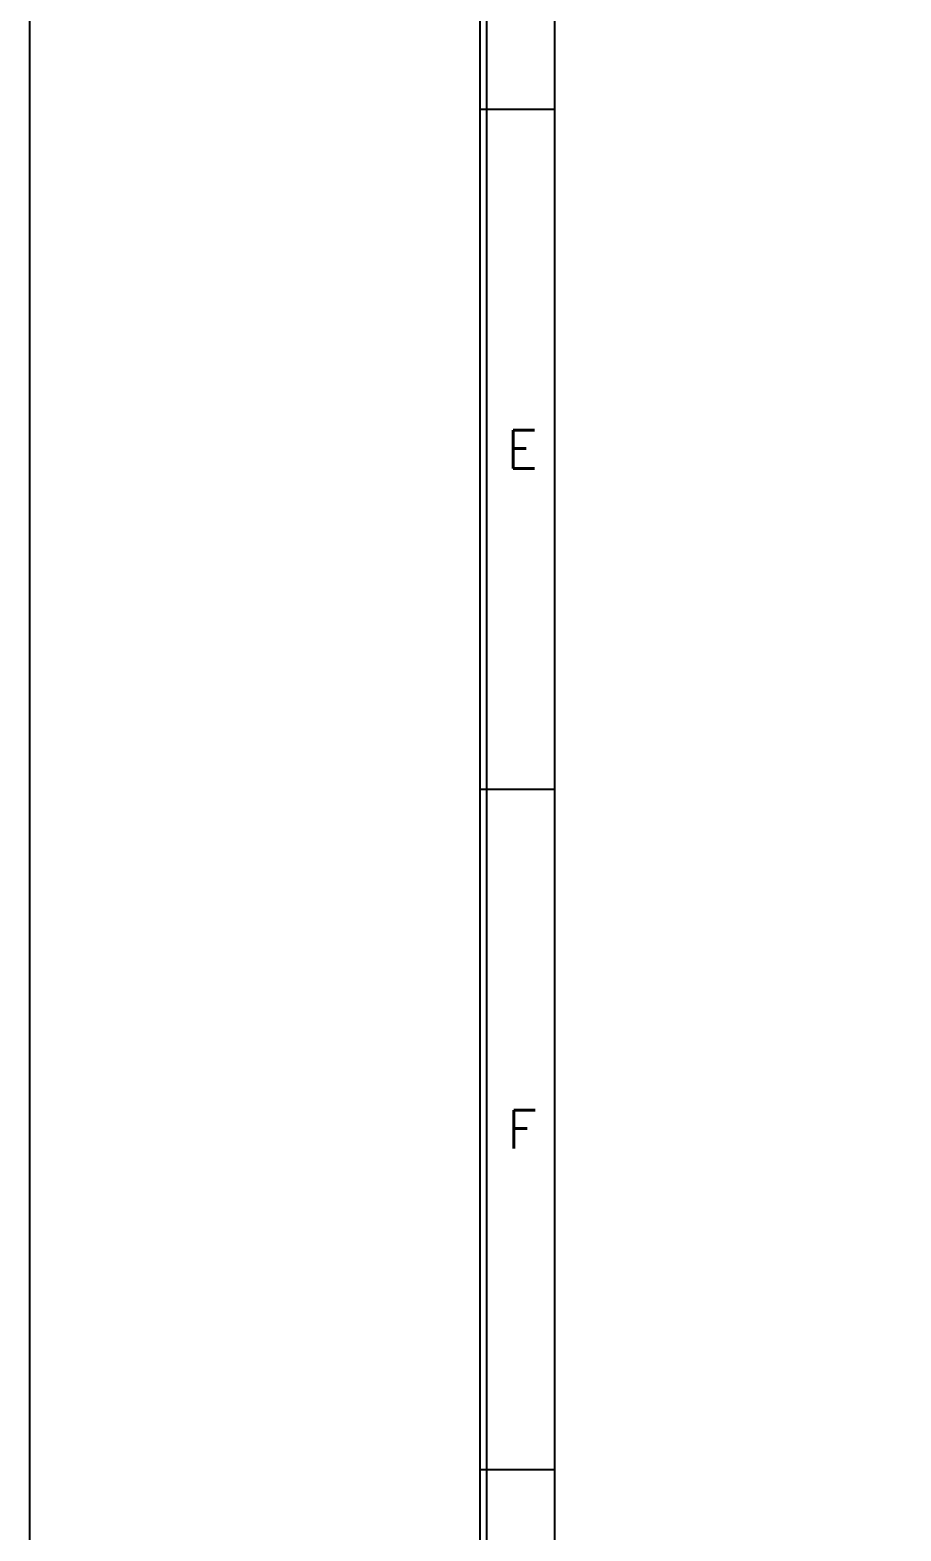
# Model space of a CAD drawing. Header units: millimetres. Extents: x 46 to 886, y 51 to 632.
# Drawn here: x 46.4 to 84.5, y 439 to 504.5 of the extents above; entities that cross this region are included whole.
import ezdxf
from ezdxf.enums import TextEntityAlignment as Align

# ---------------------------------------------------------------- set-up
doc = ezdxf.new("R2010")
doc.units = ezdxf.units.MM
for name, color, linetype in [('20', 2, 'Continuous'), ('30', 3, 'Continuous'), ('70', 7, 'Continuous')]:
    doc.layers.add(name, color=color, linetype=linetype)
doc.styles.add('SIMPLEX', font='SIMPLEX')

msp = doc.modelspace()

# ---------------------------------------------------------------- linework, layer by layer
msp.add_lwpolyline([(46.411, 631.769), (886.327, 631.769), (886.327, 50.731), (46.411, 50.731)], close=True)
at = {"layer": '20', "color": 7}
msp.add_line((69.351, 380.266), (69.351, 616.579), dxfattribs=at)
at = {"layer": '30', "color": 7}
for p, q in [((66.084, 501.046), (69.351, 501.046)), ((66.084, 471.346), (69.351, 471.346)), ((66.084, 441.646), (69.351, 441.646))]:
    msp.add_line(p, q, dxfattribs=at)
at = {"layer": '70', "color": 7}
for points in [[(442.284, 352.546), (66.084, 352.546), (66.084, 619.846), (442.284, 619.846)], [(441.987, 352.843), (66.381, 352.843), (66.381, 619.549), (441.987, 619.549)]]:
    msp.add_lwpolyline(points, close=True, dxfattribs=at)

# ---------------------------------------------------------------- texts
at = {"layer": '30', "color": 7, "style": 'SIMPLEX'}
for s, p in [('E', (67.916, 486.196)), ('F', (67.916, 456.496))]:
    msp.add_text(s, height=1.683, dxfattribs=at).set_placement(p, align=Align.MIDDLE)

doc.saveas('drawing.dxf')
